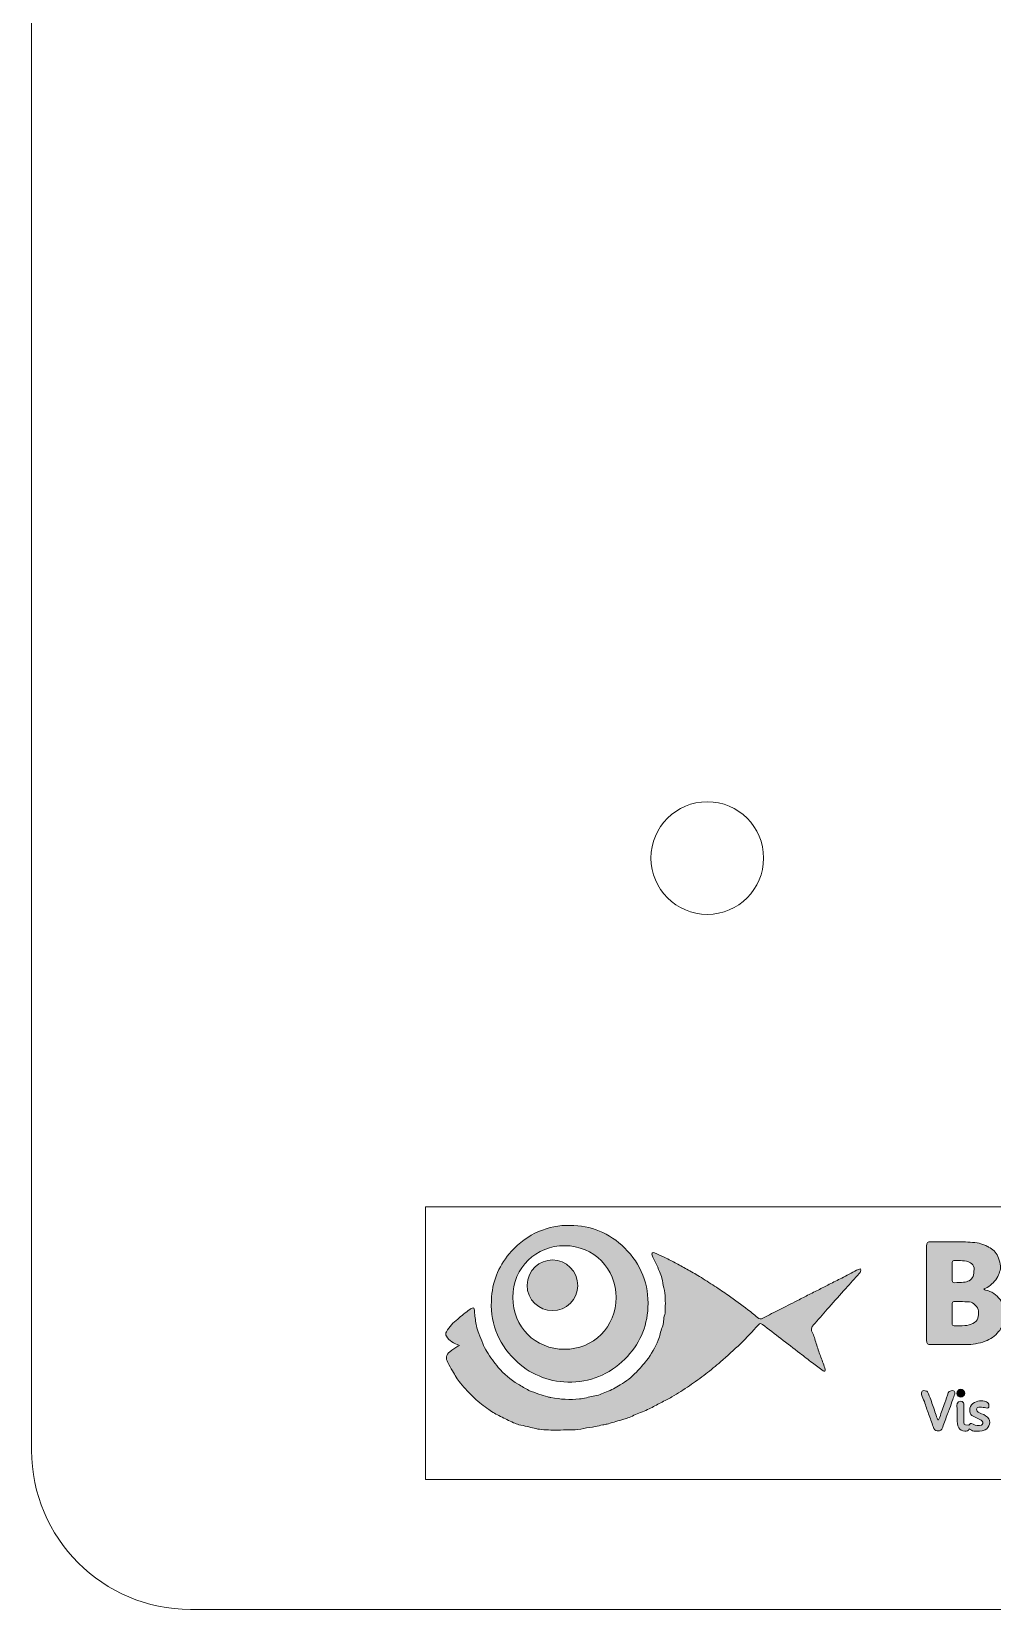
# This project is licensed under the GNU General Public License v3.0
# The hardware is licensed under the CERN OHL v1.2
# Model space of a CAD drawing. Header units: inches. Extents: x 0 to 124, y 0 to 84.
# Drawn here: x 0 to 25.6, y 0 to 42 of the extents above; entities that cross this region are included whole.
import ezdxf

# ---------------------------------------------------------------- set-up
doc = ezdxf.new("R2010")
doc.units = ezdxf.units.IN
doc.header["$MEASUREMENT"] = 0
doc.layers.add('Back', color=7, linetype='Continuous')

# ---------------------------------------------------------------- blocks, each defined once
blk = doc.blocks.new('block 5')
at = {"layer": 'Back', "true_color": 0xffffff}
h = blk.add_hatch(color=7, dxfattribs=at)
h.dxf.hatch_style = 2
edge = h.paths.add_edge_path()
edge.add_spline(control_points=[(14.339, 10.224), (14.906, 10.221), (15.395, 10.02), (15.797, 9.623), (16.237, 9.189), (16.451, 8.653), (16.421, 8.037), (16.396, 7.505), (16.186, 7.042), (15.804, 6.664), (15.384, 6.249), (14.873, 6.04), (14.285, 6.053), (13.739, 6.065), (13.258, 6.269), (12.87, 6.655), (12.411, 7.113), (12.204, 7.674), (12.255, 8.322), (12.29, 8.784), (12.471, 9.19), (12.783, 9.533), (13.208, 10.001), (13.774, 10.235), (14.339, 10.224)], knot_values=[0, 0, 0, 0, 1, 1, 1, 2, 2, 2, 3, 3, 3, 4, 4, 4, 5, 5, 5, 6, 6, 6, 7, 7, 7, 8, 8, 8, 8], degree=3, periodic=1)
edge = h.paths.add_edge_path()
edge.add_spline(control_points=[(15.575, 8.304), (15.567, 9.068), (14.985, 9.678), (14.2, 9.682), (13.452, 9.685), (12.821, 9.111), (12.821, 8.305), (12.822, 7.517), (13.417, 6.927), (14.196, 6.925), (14.966, 6.924), (15.569, 7.52), (15.575, 8.304)], knot_values=[0, 0, 0, 0, 1, 1, 1, 2, 2, 2, 3, 3, 3, 4, 4, 4, 4], degree=3, periodic=1)
h = blk.add_hatch(color=7, dxfattribs=at)
h.dxf.hatch_style = 2
edge = h.paths.add_edge_path()
edge.add_spline(control_points=[(25.371, 8.53), (25.392, 8.515), (25.401, 8.504), (25.413, 8.502), (25.577, 8.471), (25.7, 8.375), (25.799, 8.25), (25.888, 8.136), (25.922, 8.003), (25.919, 7.855), (25.917, 7.745), (25.893, 7.643), (25.856, 7.544), (25.836, 7.49), (25.8, 7.439), (25.761, 7.395), (25.662, 7.28), (25.545, 7.189), (25.399, 7.137), (25.235, 7.079), (25.067, 7.049), (24.893, 7.051), (24.582, 7.054), (24.272, 7.051), (23.962, 7.051), (23.861, 7.051), (23.844, 7.067), (23.844, 7.167), (23.844, 8.002), (23.844, 8.837), (23.844, 9.672), (23.844, 9.772), (23.859, 9.786), (23.957, 9.786), (24.204, 9.786), (24.451, 9.789), (24.697, 9.785), (24.862, 9.783), (25.027, 9.777), (25.19, 9.761), (25.258, 9.755), (25.324, 9.721), (25.39, 9.697), (25.426, 9.683), (25.461, 9.663), (25.496, 9.646), (25.606, 9.592), (25.688, 9.506), (25.741, 9.398), (25.773, 9.332), (25.789, 9.259), (25.804, 9.187), (25.828, 9.073), (25.788, 8.969), (25.741, 8.866), (25.681, 8.733), (25.573, 8.649), (25.457, 8.57), (25.434, 8.555), (25.407, 8.547), (25.371, 8.53)], knot_values=[0, 0, 0, 0, 1, 1, 1, 2, 2, 2, 3, 3, 3, 4, 4, 4, 5, 5, 5, 6, 6, 6, 7, 7, 7, 8, 8, 8, 9, 9, 9, 10, 10, 10, 11, 11, 11, 12, 12, 12, 13, 13, 13, 14, 14, 14, 15, 15, 15, 16, 16, 16, 17, 17, 17, 18, 18, 18, 19, 19, 19, 20, 20, 20, 20], degree=3, periodic=1)
edge = h.paths.add_edge_path()
edge.add_spline(control_points=[(24.735, 8.199), (24.735, 8.198), (24.735, 8.196), (24.734, 8.195), (24.678, 8.195), (24.622, 8.194), (24.566, 8.195), (24.53, 8.195), (24.521, 8.176), (24.521, 8.142), (24.525, 7.965), (24.53, 7.787), (24.527, 7.61), (24.526, 7.566), (24.532, 7.551), (24.576, 7.552), (24.672, 7.554), (24.769, 7.546), (24.864, 7.555), (24.936, 7.562), (25.012, 7.579), (25.076, 7.612), (25.213, 7.683), (25.24, 7.801), (25.225, 7.944), (25.214, 8.054), (25.09, 8.175), (24.989, 8.184), (24.904, 8.191), (24.819, 8.194), (24.735, 8.199)], knot_values=[0, 0, 0, 0, 1, 1, 1, 2, 2, 2, 3, 3, 3, 4, 4, 4, 5, 5, 5, 6, 6, 6, 7, 7, 7, 8, 8, 8, 9, 9, 9, 10, 10, 10, 10], degree=3, periodic=1)
edge = h.paths.add_edge_path()
edge.add_spline(control_points=[(24.688, 9.287), (24.688, 9.286), (24.688, 9.285), (24.688, 9.284), (24.648, 9.284), (24.608, 9.284), (24.568, 9.284), (24.532, 9.284), (24.522, 9.263), (24.522, 9.232), (24.524, 9.074), (24.525, 8.917), (24.526, 8.76), (24.526, 8.719), (24.54, 8.694), (24.586, 8.697), (24.667, 8.701), (24.748, 8.704), (24.829, 8.709), (24.94, 8.716), (25.035, 8.76), (25.08, 8.865), (25.104, 8.92), (25.099, 8.987), (25.107, 9.049), (25.124, 9.173), (24.99, 9.255), (24.903, 9.272), (24.833, 9.285), (24.76, 9.283), (24.688, 9.287)], knot_values=[0, 0, 0, 0, 1, 1, 1, 2, 2, 2, 3, 3, 3, 4, 4, 4, 5, 5, 5, 6, 6, 6, 7, 7, 7, 8, 8, 8, 9, 9, 9, 10, 10, 10, 10], degree=3, periodic=1)
h = blk.add_hatch(color=7, dxfattribs=at)
h.dxf.hatch_style = 2
edge = h.paths.add_edge_path()
edge.add_spline(control_points=[(22.08, 9.068), (22.102, 9.012), (22.084, 8.979), (22.048, 8.94), (21.925, 8.811), (21.808, 8.675), (21.688, 8.542), (21.54, 8.376), (21.391, 8.212), (21.244, 8.046), (21.12, 7.905), (20.997, 7.763), (20.874, 7.621), (20.863, 7.609), (20.852, 7.598), (20.84, 7.586), (20.759, 7.504), (20.754, 7.447), (20.81, 7.346), (20.835, 7.302), (20.848, 7.25), (20.865, 7.201), (20.901, 7.091), (20.933, 6.98), (20.971, 6.87), (21.007, 6.763), (21.05, 6.658), (21.088, 6.552), (21.108, 6.497), (21.126, 6.441), (21.142, 6.385), (21.145, 6.372), (21.139, 6.348), (21.129, 6.341), (21.121, 6.336), (21.098, 6.343), (21.087, 6.351), (20.991, 6.421), (20.895, 6.49), (20.801, 6.562), (20.689, 6.647), (20.579, 6.735), (20.468, 6.82), (20.3, 6.95), (20.13, 7.079), (19.962, 7.208), (19.8, 7.333), (19.64, 7.461), (19.475, 7.583), (19.418, 7.625), (19.411, 7.625), (19.362, 7.572), (19.203, 7.406), (19.051, 7.234), (18.886, 7.074), (18.714, 6.907), (18.533, 6.749), (18.352, 6.591), (18.224, 6.48), (18.093, 6.372), (17.959, 6.268), (17.818, 6.16), (17.674, 6.055), (17.527, 5.955), (17.374, 5.852), (17.218, 5.753), (17.06, 5.658), (16.964, 5.6), (16.862, 5.554), (16.762, 5.502), (16.658, 5.447), (16.556, 5.389), (16.449, 5.339), (16.332, 5.285), (16.21, 5.238), (16.091, 5.187), (16.034, 5.163), (15.978, 5.135), (15.92, 5.111), (15.874, 5.093), (15.826, 5.076), (15.779, 5.061), (15.709, 5.04), (15.637, 5.023), (15.567, 5.003), (15.5, 4.984), (15.434, 4.961), (15.368, 4.942), (15.328, 4.931), (15.287, 4.925), (15.247, 4.916), (15.238, 4.915), (15.229, 4.917), (15.22, 4.915), (15.152, 4.898), (15.085, 4.878), (15.017, 4.866), (14.915, 4.847), (14.809, 4.841), (14.709, 4.816), (14.505, 4.766), (14.298, 4.782), (14.093, 4.776), (13.922, 4.771), (13.75, 4.773), (13.579, 4.789), (13.452, 4.801), (13.328, 4.841), (13.202, 4.869), (13.129, 4.885), (13.055, 4.899), (12.984, 4.918), (12.935, 4.931), (12.888, 4.95), (12.843, 4.971), (12.724, 5.025), (12.606, 5.078), (12.49, 5.138), (12.384, 5.193), (12.277, 5.249), (12.18, 5.318), (12.049, 5.412), (11.919, 5.511), (11.802, 5.622), (11.668, 5.748), (11.542, 5.884), (11.424, 6.026), (11.343, 6.125), (11.28, 6.239), (11.213, 6.348), (11.168, 6.421), (11.13, 6.498), (11.089, 6.573), (11.029, 6.681), (11.043, 6.78), (11.139, 6.857), (11.209, 6.913), (11.285, 6.96), (11.36, 7.009), (11.372, 7.017), (11.388, 7.019), (11.396, 7.03), (11.25, 7.087), (11.127, 7.144), (11.052, 7.274), (11.028, 7.316), (11.031, 7.353), (11.052, 7.392), (11.125, 7.528), (11.235, 7.632), (11.352, 7.73), (11.457, 7.818), (11.564, 7.904), (11.672, 7.988), (11.697, 8.007), (11.729, 8.019), (11.76, 8.027), (11.768, 8.029), (11.792, 8.007), (11.794, 7.993), (11.8, 7.96), (11.794, 7.924), (11.799, 7.89), (11.815, 7.775), (11.829, 7.659), (11.852, 7.545), (11.866, 7.475), (11.893, 7.408), (11.918, 7.341), (11.949, 7.254), (11.981, 7.167), (12.018, 7.083), (12.051, 7.007), (12.085, 6.93), (12.13, 6.862), (12.226, 6.719), (12.321, 6.573), (12.432, 6.443), (12.583, 6.267), (12.759, 6.116), (12.959, 5.997), (13.055, 5.94), (13.149, 5.88), (13.248, 5.832), (13.333, 5.792), (13.424, 5.764), (13.513, 5.733), (13.592, 5.706), (13.673, 5.682), (13.753, 5.659), (13.78, 5.65), (13.809, 5.646), (13.837, 5.641), (14.089, 5.592), (14.343, 5.575), (14.597, 5.602), (14.72, 5.615), (14.839, 5.658), (14.961, 5.675), (15.087, 5.692), (15.202, 5.744), (15.317, 5.788), (15.444, 5.838), (15.563, 5.91), (15.682, 5.979), (15.842, 6.071), (15.987, 6.186), (16.115, 6.319), (16.21, 6.417), (16.297, 6.523), (16.384, 6.629), (16.517, 6.792), (16.611, 6.979), (16.694, 7.17), (16.74, 7.277), (16.753, 7.399), (16.799, 7.506), (16.847, 7.618), (16.831, 7.737), (16.866, 7.848), (16.882, 7.899), (16.881, 7.955), (16.882, 8.009), (16.885, 8.194), (16.888, 8.378), (16.843, 8.559), (16.822, 8.644), (16.814, 8.732), (16.793, 8.817), (16.778, 8.879), (16.755, 8.94), (16.729, 8.999), (16.664, 9.143), (16.595, 9.284), (16.53, 9.428), (16.522, 9.444), (16.524, 9.475), (16.535, 9.487), (16.546, 9.498), (16.577, 9.501), (16.593, 9.494), (16.674, 9.461), (16.753, 9.424), (16.831, 9.386), (16.935, 9.335), (17.039, 9.283), (17.141, 9.229), (17.247, 9.173), (17.352, 9.116), (17.456, 9.057), (17.568, 8.994), (17.681, 8.933), (17.791, 8.865), (17.928, 8.781), (18.063, 8.692), (18.197, 8.604), (18.319, 8.524), (18.441, 8.445), (18.56, 8.361), (18.737, 8.235), (18.912, 8.106), (19.085, 7.975), (19.184, 7.9), (19.278, 7.819), (19.377, 7.744), (19.393, 7.732), (19.427, 7.728), (19.446, 7.737), (19.517, 7.769), (19.584, 7.81), (19.654, 7.845), (19.73, 7.884), (19.808, 7.919), (19.884, 7.957), (19.954, 7.993), (20.023, 8.031), (20.093, 8.067), (20.172, 8.107), (20.252, 8.145), (20.332, 8.186), (20.433, 8.237), (20.534, 8.29), (20.635, 8.342), (20.74, 8.396), (20.846, 8.448), (20.952, 8.501), (21.052, 8.552), (21.151, 8.604), (21.251, 8.655), (21.361, 8.711), (21.472, 8.764), (21.581, 8.821), (21.714, 8.89), (21.846, 8.963), (21.979, 9.032), (22.008, 9.048), (22.042, 9.055), (22.08, 9.068)], knot_values=[0, 0, 0, 0, 1, 1, 1, 2, 2, 2, 3, 3, 3, 4, 4, 4, 5, 5, 5, 6, 6, 6, 7, 7, 7, 8, 8, 8, 9, 9, 9, 10, 10, 10, 11, 11, 11, 12, 12, 12, 13, 13, 13, 14, 14, 14, 15, 15, 15, 16, 16, 16, 17, 17, 17, 18, 18, 18, 19, 19, 19, 20, 20, 20, 21, 21, 21, 22, 22, 22, 23, 23, 23, 24, 24, 24, 25, 25, 25, 26, 26, 26, 27, 27, 27, 28, 28, 28, 29, 29, 29, 30, 30, 30, 31, 31, 31, 32, 32, 32, 33, 33, 33, 34, 34, 34, 35, 35, 35, 36, 36, 36, 37, 37, 37, 38, 38, 38, 39, 39, 39, 40, 40, 40, 41, 41, 41, 42, 42, 42, 43, 43, 43, 44, 44, 44, 45, 45, 45, 46, 46, 46, 47, 47, 47, 48, 48, 48, 49, 49, 49, 50, 50, 50, 51, 51, 51, 52, 52, 52, 53, 53, 53, 54, 54, 54, 55, 55, 55, 56, 56, 56, 57, 57, 57, 58, 58, 58, 59, 59, 59, 60, 60, 60, 61, 61, 61, 62, 62, 62, 63, 63, 63, 64, 64, 64, 65, 65, 65, 66, 66, 66, 67, 67, 67, 68, 68, 68, 69, 69, 69, 70, 70, 70, 71, 71, 71, 72, 72, 72, 73, 73, 73, 74, 74, 74, 75, 75, 75, 76, 76, 76, 77, 77, 77, 78, 78, 78, 79, 79, 79, 80, 80, 80, 81, 81, 81, 82, 82, 82, 83, 83, 83, 84, 84, 84, 85, 85, 85, 86, 86, 86, 87, 87, 87, 88, 88, 88, 89, 89, 89, 90, 90, 90, 91, 91, 91, 92, 92, 92, 93, 93, 93, 94, 94, 94, 95, 95, 95, 96, 96, 96, 97, 97, 97, 98, 98, 98, 99, 99, 99, 99], degree=3, periodic=1)
h = blk.add_hatch(color=7, dxfattribs=at)
h.dxf.hatch_style = 2
edge = h.paths.add_edge_path()
edge.add_spline(control_points=[(13.869, 7.956), (13.539, 7.933), (13.193, 8.254), (13.201, 8.628), (13.21, 9.032), (13.534, 9.305), (13.878, 9.303), (14.238, 9.301), (14.551, 9.007), (14.551, 8.616), (14.551, 8.276), (14.25, 7.934), (13.869, 7.956)], knot_values=[0, 0, 0, 0, 1, 1, 1, 2, 2, 2, 3, 3, 3, 4, 4, 4, 4], degree=3, periodic=1)
h = blk.add_hatch(color=7, dxfattribs=at)
h.dxf.hatch_style = 2
edge = h.paths.add_edge_path()
edge.add_spline(control_points=[(24.156, 5.044), (24.168, 5.068), (24.181, 5.091), (24.191, 5.116), (24.238, 5.244), (24.284, 5.372), (24.329, 5.501), (24.36, 5.589), (24.388, 5.678), (24.42, 5.766), (24.438, 5.816), (24.543, 5.846), (24.579, 5.809), (24.594, 5.792), (24.597, 5.754), (24.591, 5.729), (24.579, 5.68), (24.558, 5.634), (24.541, 5.587), (24.511, 5.506), (24.483, 5.425), (24.453, 5.344), (24.437, 5.298), (24.417, 5.254), (24.4, 5.209), (24.357, 5.091), (24.313, 4.974), (24.273, 4.855), (24.244, 4.768), (24.221, 4.749), (24.123, 4.752), (24.072, 4.754), (24.04, 4.797), (24.018, 4.866), (23.981, 4.98), (23.938, 5.092), (23.897, 5.204), (23.877, 5.259), (23.856, 5.312), (23.837, 5.366), (23.818, 5.422), (23.803, 5.479), (23.783, 5.535), (23.76, 5.597), (23.729, 5.656), (23.711, 5.719), (23.703, 5.747), (23.707, 5.791), (23.725, 5.811), (23.75, 5.84), (23.856, 5.821), (23.871, 5.788), (23.902, 5.721), (23.928, 5.653), (23.953, 5.584), (23.997, 5.462), (24.039, 5.339), (24.082, 5.217), (24.102, 5.16), (24.12, 5.102), (24.139, 5.044), (24.145, 5.044), (24.15, 5.044), (24.156, 5.044)], knot_values=[0, 0, 0, 0, 1, 1, 1, 2, 2, 2, 3, 3, 3, 4, 4, 4, 5, 5, 5, 6, 6, 6, 7, 7, 7, 8, 8, 8, 9, 9, 9, 10, 10, 10, 11, 11, 11, 12, 12, 12, 13, 13, 13, 14, 14, 14, 15, 15, 15, 16, 16, 16, 17, 17, 17, 18, 18, 18, 19, 19, 19, 20, 20, 20, 21, 21, 21, 21], degree=3, periodic=1)
h = blk.add_hatch(color=7, dxfattribs=at)
h.dxf.hatch_style = 2
edge = h.paths.add_edge_path()
edge.add_spline(control_points=[(24.974, 4.811), (24.958, 4.75), (24.911, 4.737), (24.857, 4.743), (24.791, 4.749), (24.735, 4.775), (24.701, 4.836), (24.662, 4.906), (24.658, 4.982), (24.659, 5.061), (24.661, 5.182), (24.658, 5.304), (24.652, 5.425), (24.648, 5.514), (24.713, 5.569), (24.793, 5.532), (24.815, 5.522), (24.833, 5.48), (24.834, 5.453), (24.838, 5.319), (24.835, 5.184), (24.836, 5.05), (24.836, 4.918), (24.818, 4.925), (24.966, 4.902), (25.003, 4.958), (25.021, 4.961), (25.081, 4.93), (25.153, 4.892), (25.229, 4.887), (25.307, 4.908), (25.338, 4.916), (25.352, 4.984), (25.326, 5.009), (25.307, 5.028), (25.283, 5.042), (25.26, 5.055), (25.191, 5.092), (25.115, 5.119), (25.052, 5.165), (24.971, 5.225), (24.959, 5.394), (25.078, 5.481), (25.187, 5.561), (25.309, 5.569), (25.435, 5.527), (25.482, 5.511), (25.502, 5.476), (25.501, 5.427), (25.499, 5.36), (25.487, 5.352), (25.424, 5.366), (25.373, 5.377), (25.32, 5.381), (25.268, 5.383), (25.228, 5.385), (25.185, 5.385), (25.175, 5.332), (25.168, 5.295), (25.205, 5.249), (25.25, 5.232), (25.327, 5.203), (25.403, 5.176), (25.465, 5.114), (25.574, 5.004), (25.522, 4.848), (25.401, 4.78), (25.301, 4.724), (25.2, 4.743), (25.1, 4.747), (25.058, 4.749), (25.018, 4.787), (24.974, 4.811)], knot_values=[0, 0, 0, 0, 1, 1, 1, 2, 2, 2, 3, 3, 3, 4, 4, 4, 5, 5, 5, 6, 6, 6, 7, 7, 7, 8, 8, 8, 9, 9, 9, 10, 10, 10, 11, 11, 11, 12, 12, 12, 13, 13, 13, 14, 14, 14, 15, 15, 15, 16, 16, 16, 17, 17, 17, 18, 18, 18, 19, 19, 19, 20, 20, 20, 21, 21, 21, 22, 22, 22, 23, 23, 23, 24, 24, 24, 24], degree=3, periodic=1)
h = blk.add_hatch(color=7, dxfattribs=at)
h.dxf.hatch_style = 2
edge = h.paths.add_edge_path()
edge.add_spline(control_points=[(24.857, 5.754), (24.857, 5.703), (24.804, 5.649), (24.754, 5.648), (24.703, 5.647), (24.651, 5.701), (24.65, 5.755), (24.65, 5.808), (24.701, 5.862), (24.752, 5.864), (24.804, 5.865), (24.858, 5.81), (24.857, 5.754)], knot_values=[0, 0, 0, 0, 1, 1, 1, 2, 2, 2, 3, 3, 3, 4, 4, 4, 4], degree=3, periodic=1)
at = {"layer": 'Back', "lineweight": 0}
for points, knots in [([(10.494, 3.462), (10.494, 5.88), (10.494, 8.299), (10.494, 10.717), (20.578, 10.717), (30.662, 10.717), (40.746, 10.717), (40.746, 8.299), (40.746, 5.88), (40.746, 3.462), (30.662, 3.462), (20.578, 3.462), (10.494, 3.462)], [0, 0, 0, 0, 1, 1, 1, 2, 2, 2, 3, 3, 3, 4, 4, 4, 4]), ([(14.339, 10.224), (13.774, 10.235), (13.208, 10.001), (12.783, 9.533), (12.471, 9.19), (12.29, 8.784), (12.255, 8.322), (12.204, 7.674), (12.411, 7.113), (12.87, 6.655), (13.258, 6.269), (13.739, 6.065), (14.285, 6.053), (14.873, 6.04), (15.384, 6.249), (15.804, 6.664), (16.186, 7.042), (16.396, 7.505), (16.421, 8.037), (16.451, 8.653), (16.237, 9.189), (15.797, 9.623), (15.395, 10.02), (14.906, 10.221), (14.339, 10.224)], [0, 0, 0, 0, 1, 1, 1, 2, 2, 2, 3, 3, 3, 4, 4, 4, 5, 5, 5, 6, 6, 6, 7, 7, 7, 8, 8, 8, 8]), ([(14.339, 10.224), (14.906, 10.221), (15.395, 10.02), (15.797, 9.623), (16.237, 9.189), (16.451, 8.653), (16.421, 8.037), (16.396, 7.505), (16.186, 7.042), (15.804, 6.664), (15.384, 6.249), (14.873, 6.04), (14.285, 6.053), (13.739, 6.065), (13.258, 6.269), (12.87, 6.655), (12.411, 7.113), (12.204, 7.674), (12.255, 8.322), (12.29, 8.784), (12.471, 9.19), (12.783, 9.533), (13.208, 10.001), (13.774, 10.235), (14.339, 10.224)], [0, 0, 0, 0, 1, 1, 1, 2, 2, 2, 3, 3, 3, 4, 4, 4, 5, 5, 5, 6, 6, 6, 7, 7, 7, 8, 8, 8, 8]), ([(15.575, 8.304), (15.567, 9.068), (14.985, 9.678), (14.2, 9.682), (13.452, 9.685), (12.821, 9.111), (12.821, 8.305), (12.822, 7.517), (13.417, 6.927), (14.196, 6.925), (14.966, 6.924), (15.569, 7.52), (15.575, 8.304)], [0, 0, 0, 0, 1, 1, 1, 2, 2, 2, 3, 3, 3, 4, 4, 4, 4]), ([(15.575, 8.304), (15.569, 7.52), (14.966, 6.924), (14.196, 6.925), (13.417, 6.927), (12.822, 7.517), (12.821, 8.305), (12.821, 9.111), (13.452, 9.685), (14.2, 9.682), (14.985, 9.678), (15.567, 9.068), (15.575, 8.304)], [0, 0, 0, 0, 1, 1, 1, 2, 2, 2, 3, 3, 3, 4, 4, 4, 4]), ([(25.371, 8.53), (25.407, 8.547), (25.434, 8.555), (25.457, 8.57), (25.573, 8.649), (25.681, 8.733), (25.741, 8.866), (25.788, 8.969), (25.828, 9.073), (25.804, 9.187), (25.789, 9.259), (25.773, 9.332), (25.741, 9.398), (25.688, 9.506), (25.606, 9.592), (25.496, 9.646), (25.461, 9.663), (25.426, 9.683), (25.39, 9.697), (25.324, 9.721), (25.258, 9.755), (25.19, 9.761), (25.027, 9.777), (24.862, 9.783), (24.697, 9.785), (24.451, 9.789), (24.204, 9.786), (23.957, 9.786), (23.859, 9.786), (23.844, 9.772), (23.844, 9.672), (23.844, 8.837), (23.844, 8.002), (23.844, 7.167), (23.844, 7.067), (23.861, 7.051), (23.962, 7.051), (24.272, 7.051), (24.582, 7.054), (24.893, 7.051), (25.067, 7.049), (25.235, 7.079), (25.399, 7.137), (25.545, 7.189), (25.662, 7.28), (25.761, 7.395), (25.8, 7.439), (25.836, 7.49), (25.856, 7.544), (25.893, 7.643), (25.917, 7.745), (25.919, 7.855), (25.922, 8.003), (25.888, 8.136), (25.799, 8.25), (25.7, 8.375), (25.577, 8.471), (25.413, 8.502), (25.401, 8.504), (25.392, 8.515), (25.371, 8.53)], [0, 0, 0, 0, 1, 1, 1, 2, 2, 2, 3, 3, 3, 4, 4, 4, 5, 5, 5, 6, 6, 6, 7, 7, 7, 8, 8, 8, 9, 9, 9, 10, 10, 10, 11, 11, 11, 12, 12, 12, 13, 13, 13, 14, 14, 14, 15, 15, 15, 16, 16, 16, 17, 17, 17, 18, 18, 18, 19, 19, 19, 20, 20, 20, 20]), ([(25.371, 8.53), (25.392, 8.515), (25.401, 8.504), (25.413, 8.502), (25.577, 8.471), (25.7, 8.375), (25.799, 8.25), (25.888, 8.136), (25.922, 8.003), (25.919, 7.855), (25.917, 7.745), (25.893, 7.643), (25.856, 7.544), (25.836, 7.49), (25.8, 7.439), (25.761, 7.395), (25.662, 7.28), (25.545, 7.189), (25.399, 7.137), (25.235, 7.079), (25.067, 7.049), (24.893, 7.051), (24.582, 7.054), (24.272, 7.051), (23.962, 7.051), (23.861, 7.051), (23.844, 7.067), (23.844, 7.167), (23.844, 8.002), (23.844, 8.837), (23.844, 9.672), (23.844, 9.772), (23.859, 9.786), (23.957, 9.786), (24.204, 9.786), (24.451, 9.789), (24.697, 9.785), (24.862, 9.783), (25.027, 9.777), (25.19, 9.761), (25.258, 9.755), (25.324, 9.721), (25.39, 9.697), (25.426, 9.683), (25.461, 9.663), (25.496, 9.646), (25.606, 9.592), (25.688, 9.506), (25.741, 9.398), (25.773, 9.332), (25.789, 9.259), (25.804, 9.187), (25.828, 9.073), (25.788, 8.969), (25.741, 8.866), (25.681, 8.733), (25.573, 8.649), (25.457, 8.57), (25.434, 8.555), (25.407, 8.547), (25.371, 8.53)], [0, 0, 0, 0, 1, 1, 1, 2, 2, 2, 3, 3, 3, 4, 4, 4, 5, 5, 5, 6, 6, 6, 7, 7, 7, 8, 8, 8, 9, 9, 9, 10, 10, 10, 11, 11, 11, 12, 12, 12, 13, 13, 13, 14, 14, 14, 15, 15, 15, 16, 16, 16, 17, 17, 17, 18, 18, 18, 19, 19, 19, 20, 20, 20, 20]), ([(22.08, 9.068), (22.042, 9.055), (22.008, 9.048), (21.979, 9.032), (21.846, 8.963), (21.714, 8.89), (21.581, 8.821), (21.472, 8.764), (21.361, 8.711), (21.251, 8.655), (21.151, 8.604), (21.052, 8.552), (20.952, 8.501), (20.846, 8.448), (20.74, 8.396), (20.635, 8.342), (20.534, 8.29), (20.433, 8.237), (20.332, 8.186), (20.252, 8.145), (20.172, 8.107), (20.093, 8.067), (20.023, 8.031), (19.954, 7.993), (19.884, 7.957), (19.808, 7.919), (19.73, 7.884), (19.654, 7.845), (19.584, 7.81), (19.517, 7.769), (19.446, 7.737), (19.427, 7.728), (19.393, 7.732), (19.377, 7.744), (19.278, 7.819), (19.184, 7.9), (19.085, 7.975), (18.912, 8.106), (18.737, 8.235), (18.56, 8.361), (18.441, 8.445), (18.319, 8.524), (18.197, 8.604), (18.063, 8.692), (17.928, 8.781), (17.791, 8.865), (17.681, 8.933), (17.568, 8.994), (17.456, 9.057), (17.352, 9.116), (17.247, 9.173), (17.141, 9.229), (17.039, 9.283), (16.935, 9.335), (16.831, 9.386), (16.753, 9.424), (16.674, 9.461), (16.593, 9.494), (16.577, 9.501), (16.546, 9.498), (16.535, 9.487), (16.524, 9.475), (16.522, 9.444), (16.53, 9.428), (16.595, 9.284), (16.664, 9.143), (16.729, 8.999), (16.755, 8.94), (16.778, 8.879), (16.793, 8.817), (16.814, 8.732), (16.822, 8.644), (16.843, 8.559), (16.888, 8.378), (16.885, 8.194), (16.882, 8.009), (16.881, 7.955), (16.882, 7.899), (16.866, 7.848), (16.831, 7.737), (16.847, 7.618), (16.799, 7.506), (16.753, 7.399), (16.74, 7.277), (16.694, 7.17), (16.611, 6.979), (16.517, 6.792), (16.384, 6.629), (16.297, 6.523), (16.21, 6.417), (16.115, 6.319), (15.987, 6.186), (15.842, 6.071), (15.682, 5.979), (15.563, 5.91), (15.444, 5.838), (15.317, 5.788), (15.202, 5.744), (15.087, 5.692), (14.961, 5.675), (14.839, 5.658), (14.72, 5.615), (14.597, 5.602), (14.343, 5.575), (14.089, 5.592), (13.837, 5.641), (13.809, 5.646), (13.78, 5.65), (13.753, 5.659), (13.673, 5.682), (13.592, 5.706), (13.513, 5.733), (13.424, 5.764), (13.333, 5.792), (13.248, 5.832), (13.149, 5.88), (13.055, 5.94), (12.959, 5.997), (12.759, 6.116), (12.583, 6.267), (12.432, 6.443), (12.321, 6.573), (12.226, 6.719), (12.13, 6.862), (12.085, 6.93), (12.051, 7.007), (12.018, 7.083), (11.981, 7.167), (11.949, 7.254), (11.918, 7.341), (11.893, 7.408), (11.866, 7.475), (11.852, 7.545), (11.829, 7.659), (11.815, 7.775), (11.799, 7.89), (11.794, 7.924), (11.8, 7.96), (11.794, 7.993), (11.792, 8.007), (11.768, 8.029), (11.76, 8.027), (11.729, 8.019), (11.697, 8.007), (11.672, 7.988), (11.564, 7.904), (11.457, 7.818), (11.352, 7.73), (11.235, 7.632), (11.125, 7.528), (11.052, 7.392), (11.031, 7.353), (11.028, 7.316), (11.052, 7.274), (11.127, 7.144), (11.25, 7.087), (11.396, 7.03), (11.388, 7.019), (11.372, 7.017), (11.36, 7.009), (11.285, 6.96), (11.209, 6.913), (11.139, 6.857), (11.043, 6.78), (11.029, 6.681), (11.089, 6.573), (11.13, 6.498), (11.168, 6.421), (11.213, 6.348), (11.28, 6.239), (11.343, 6.125), (11.424, 6.026), (11.542, 5.884), (11.668, 5.748), (11.802, 5.622), (11.919, 5.511), (12.049, 5.412), (12.18, 5.318), (12.277, 5.249), (12.384, 5.193), (12.49, 5.138), (12.606, 5.078), (12.724, 5.025), (12.843, 4.971), (12.888, 4.95), (12.935, 4.931), (12.984, 4.918), (13.055, 4.899), (13.129, 4.885), (13.202, 4.869), (13.328, 4.841), (13.452, 4.801), (13.579, 4.789), (13.75, 4.773), (13.922, 4.771), (14.093, 4.776), (14.298, 4.782), (14.505, 4.766), (14.709, 4.816), (14.809, 4.841), (14.915, 4.847), (15.017, 4.866), (15.085, 4.878), (15.152, 4.898), (15.22, 4.915), (15.229, 4.917), (15.238, 4.915), (15.247, 4.916), (15.287, 4.925), (15.328, 4.931), (15.368, 4.942), (15.434, 4.961), (15.5, 4.984), (15.567, 5.003), (15.637, 5.023), (15.709, 5.04), (15.779, 5.061), (15.826, 5.076), (15.874, 5.093), (15.92, 5.111), (15.978, 5.135), (16.034, 5.163), (16.091, 5.187), (16.21, 5.238), (16.332, 5.285), (16.449, 5.339), (16.556, 5.389), (16.658, 5.447), (16.762, 5.502), (16.862, 5.554), (16.964, 5.6), (17.06, 5.658), (17.218, 5.753), (17.374, 5.852), (17.527, 5.955), (17.674, 6.055), (17.818, 6.16), (17.959, 6.268), (18.093, 6.372), (18.224, 6.48), (18.352, 6.591), (18.533, 6.749), (18.714, 6.907), (18.886, 7.074), (19.051, 7.234), (19.203, 7.406), (19.362, 7.572), (19.411, 7.625), (19.418, 7.625), (19.475, 7.583), (19.64, 7.461), (19.8, 7.333), (19.962, 7.208), (20.13, 7.079), (20.3, 6.95), (20.468, 6.82), (20.579, 6.735), (20.689, 6.647), (20.801, 6.562), (20.895, 6.49), (20.991, 6.421), (21.087, 6.351), (21.098, 6.343), (21.121, 6.336), (21.129, 6.341), (21.139, 6.348), (21.145, 6.372), (21.142, 6.385), (21.126, 6.441), (21.108, 6.497), (21.088, 6.552), (21.05, 6.658), (21.007, 6.763), (20.971, 6.87), (20.933, 6.98), (20.901, 7.091), (20.865, 7.201), (20.848, 7.25), (20.835, 7.302), (20.81, 7.346), (20.754, 7.447), (20.759, 7.504), (20.84, 7.586), (20.852, 7.598), (20.863, 7.609), (20.874, 7.621), (20.997, 7.763), (21.12, 7.905), (21.244, 8.046), (21.391, 8.212), (21.54, 8.376), (21.688, 8.542), (21.808, 8.675), (21.925, 8.811), (22.048, 8.94), (22.084, 8.979), (22.102, 9.012), (22.08, 9.068)], [0, 0, 0, 0, 1, 1, 1, 2, 2, 2, 3, 3, 3, 4, 4, 4, 5, 5, 5, 6, 6, 6, 7, 7, 7, 8, 8, 8, 9, 9, 9, 10, 10, 10, 11, 11, 11, 12, 12, 12, 13, 13, 13, 14, 14, 14, 15, 15, 15, 16, 16, 16, 17, 17, 17, 18, 18, 18, 19, 19, 19, 20, 20, 20, 21, 21, 21, 22, 22, 22, 23, 23, 23, 24, 24, 24, 25, 25, 25, 26, 26, 26, 27, 27, 27, 28, 28, 28, 29, 29, 29, 30, 30, 30, 31, 31, 31, 32, 32, 32, 33, 33, 33, 34, 34, 34, 35, 35, 35, 36, 36, 36, 37, 37, 37, 38, 38, 38, 39, 39, 39, 40, 40, 40, 41, 41, 41, 42, 42, 42, 43, 43, 43, 44, 44, 44, 45, 45, 45, 46, 46, 46, 47, 47, 47, 48, 48, 48, 49, 49, 49, 50, 50, 50, 51, 51, 51, 52, 52, 52, 53, 53, 53, 54, 54, 54, 55, 55, 55, 56, 56, 56, 57, 57, 57, 58, 58, 58, 59, 59, 59, 60, 60, 60, 61, 61, 61, 62, 62, 62, 63, 63, 63, 64, 64, 64, 65, 65, 65, 66, 66, 66, 67, 67, 67, 68, 68, 68, 69, 69, 69, 70, 70, 70, 71, 71, 71, 72, 72, 72, 73, 73, 73, 74, 74, 74, 75, 75, 75, 76, 76, 76, 77, 77, 77, 78, 78, 78, 79, 79, 79, 80, 80, 80, 81, 81, 81, 82, 82, 82, 83, 83, 83, 84, 84, 84, 85, 85, 85, 86, 86, 86, 87, 87, 87, 88, 88, 88, 89, 89, 89, 90, 90, 90, 91, 91, 91, 92, 92, 92, 93, 93, 93, 94, 94, 94, 95, 95, 95, 96, 96, 96, 97, 97, 97, 98, 98, 98, 99, 99, 99, 99]), ([(22.08, 9.068), (22.102, 9.012), (22.084, 8.979), (22.048, 8.94), (21.925, 8.811), (21.808, 8.675), (21.688, 8.542), (21.54, 8.376), (21.391, 8.212), (21.244, 8.046), (21.12, 7.905), (20.997, 7.763), (20.874, 7.621), (20.863, 7.609), (20.852, 7.598), (20.84, 7.586), (20.759, 7.504), (20.754, 7.447), (20.81, 7.346), (20.835, 7.302), (20.848, 7.25), (20.865, 7.201), (20.901, 7.091), (20.933, 6.98), (20.971, 6.87), (21.007, 6.763), (21.05, 6.658), (21.088, 6.552), (21.108, 6.497), (21.126, 6.441), (21.142, 6.385), (21.145, 6.372), (21.139, 6.348), (21.129, 6.341), (21.121, 6.336), (21.098, 6.343), (21.087, 6.351), (20.991, 6.421), (20.895, 6.49), (20.801, 6.562), (20.689, 6.647), (20.579, 6.735), (20.468, 6.82), (20.3, 6.95), (20.13, 7.079), (19.962, 7.208), (19.8, 7.333), (19.64, 7.461), (19.475, 7.583), (19.418, 7.625), (19.411, 7.625), (19.362, 7.572), (19.203, 7.406), (19.051, 7.234), (18.886, 7.074), (18.714, 6.907), (18.533, 6.749), (18.352, 6.591), (18.224, 6.48), (18.093, 6.372), (17.959, 6.268), (17.818, 6.16), (17.674, 6.055), (17.527, 5.955), (17.374, 5.852), (17.218, 5.753), (17.06, 5.658), (16.964, 5.6), (16.862, 5.554), (16.762, 5.502), (16.658, 5.447), (16.556, 5.389), (16.449, 5.339), (16.332, 5.285), (16.21, 5.238), (16.091, 5.187), (16.034, 5.163), (15.978, 5.135), (15.92, 5.111), (15.874, 5.093), (15.826, 5.076), (15.779, 5.061), (15.709, 5.04), (15.637, 5.023), (15.567, 5.003), (15.5, 4.984), (15.434, 4.961), (15.368, 4.942), (15.328, 4.931), (15.287, 4.925), (15.247, 4.916), (15.238, 4.915), (15.229, 4.917), (15.22, 4.915), (15.152, 4.898), (15.085, 4.878), (15.017, 4.866), (14.915, 4.847), (14.809, 4.841), (14.709, 4.816), (14.505, 4.766), (14.298, 4.782), (14.093, 4.776), (13.922, 4.771), (13.75, 4.773), (13.579, 4.789), (13.452, 4.801), (13.328, 4.841), (13.202, 4.869), (13.129, 4.885), (13.055, 4.899), (12.984, 4.918), (12.935, 4.931), (12.888, 4.95), (12.843, 4.971), (12.724, 5.025), (12.606, 5.078), (12.49, 5.138), (12.384, 5.193), (12.277, 5.249), (12.18, 5.318), (12.049, 5.412), (11.919, 5.511), (11.802, 5.622), (11.668, 5.748), (11.542, 5.884), (11.424, 6.026), (11.343, 6.125), (11.28, 6.239), (11.213, 6.348), (11.168, 6.421), (11.13, 6.498), (11.089, 6.573), (11.029, 6.681), (11.043, 6.78), (11.139, 6.857), (11.209, 6.913), (11.285, 6.96), (11.36, 7.009), (11.372, 7.017), (11.388, 7.019), (11.396, 7.03), (11.25, 7.087), (11.127, 7.144), (11.052, 7.274), (11.028, 7.316), (11.031, 7.353), (11.052, 7.392), (11.125, 7.528), (11.235, 7.632), (11.352, 7.73), (11.457, 7.818), (11.564, 7.904), (11.672, 7.988), (11.697, 8.007), (11.729, 8.019), (11.76, 8.027), (11.768, 8.029), (11.792, 8.007), (11.794, 7.993), (11.8, 7.96), (11.794, 7.924), (11.799, 7.89), (11.815, 7.775), (11.829, 7.659), (11.852, 7.545), (11.866, 7.475), (11.893, 7.408), (11.918, 7.341), (11.949, 7.254), (11.981, 7.167), (12.018, 7.083), (12.051, 7.007), (12.085, 6.93), (12.13, 6.862), (12.226, 6.719), (12.321, 6.573), (12.432, 6.443), (12.583, 6.267), (12.759, 6.116), (12.959, 5.997), (13.055, 5.94), (13.149, 5.88), (13.248, 5.832), (13.333, 5.792), (13.424, 5.764), (13.513, 5.733), (13.592, 5.706), (13.673, 5.682), (13.753, 5.659), (13.78, 5.65), (13.809, 5.646), (13.837, 5.641), (14.089, 5.592), (14.343, 5.575), (14.597, 5.602), (14.72, 5.615), (14.839, 5.658), (14.961, 5.675), (15.087, 5.692), (15.202, 5.744), (15.317, 5.788), (15.444, 5.838), (15.563, 5.91), (15.682, 5.979), (15.842, 6.071), (15.987, 6.186), (16.115, 6.319), (16.21, 6.417), (16.297, 6.523), (16.384, 6.629), (16.517, 6.792), (16.611, 6.979), (16.694, 7.17), (16.74, 7.277), (16.753, 7.399), (16.799, 7.506), (16.847, 7.618), (16.831, 7.737), (16.866, 7.848), (16.882, 7.899), (16.881, 7.955), (16.882, 8.009), (16.885, 8.194), (16.888, 8.378), (16.843, 8.559), (16.822, 8.644), (16.814, 8.732), (16.793, 8.817), (16.778, 8.879), (16.755, 8.94), (16.729, 8.999), (16.664, 9.143), (16.595, 9.284), (16.53, 9.428), (16.522, 9.444), (16.524, 9.475), (16.535, 9.487), (16.546, 9.498), (16.577, 9.501), (16.593, 9.494), (16.674, 9.461), (16.753, 9.424), (16.831, 9.386), (16.935, 9.335), (17.039, 9.283), (17.141, 9.229), (17.247, 9.173), (17.352, 9.116), (17.456, 9.057), (17.568, 8.994), (17.681, 8.933), (17.791, 8.865), (17.928, 8.781), (18.063, 8.692), (18.197, 8.604), (18.319, 8.524), (18.441, 8.445), (18.56, 8.361), (18.737, 8.235), (18.912, 8.106), (19.085, 7.975), (19.184, 7.9), (19.278, 7.819), (19.377, 7.744), (19.393, 7.732), (19.427, 7.728), (19.446, 7.737), (19.517, 7.769), (19.584, 7.81), (19.654, 7.845), (19.73, 7.884), (19.808, 7.919), (19.884, 7.957), (19.954, 7.993), (20.023, 8.031), (20.093, 8.067), (20.172, 8.107), (20.252, 8.145), (20.332, 8.186), (20.433, 8.237), (20.534, 8.29), (20.635, 8.342), (20.74, 8.396), (20.846, 8.448), (20.952, 8.501), (21.052, 8.552), (21.151, 8.604), (21.251, 8.655), (21.361, 8.711), (21.472, 8.764), (21.581, 8.821), (21.714, 8.89), (21.846, 8.963), (21.979, 9.032), (22.008, 9.048), (22.042, 9.055), (22.08, 9.068)], [0, 0, 0, 0, 1, 1, 1, 2, 2, 2, 3, 3, 3, 4, 4, 4, 5, 5, 5, 6, 6, 6, 7, 7, 7, 8, 8, 8, 9, 9, 9, 10, 10, 10, 11, 11, 11, 12, 12, 12, 13, 13, 13, 14, 14, 14, 15, 15, 15, 16, 16, 16, 17, 17, 17, 18, 18, 18, 19, 19, 19, 20, 20, 20, 21, 21, 21, 22, 22, 22, 23, 23, 23, 24, 24, 24, 25, 25, 25, 26, 26, 26, 27, 27, 27, 28, 28, 28, 29, 29, 29, 30, 30, 30, 31, 31, 31, 32, 32, 32, 33, 33, 33, 34, 34, 34, 35, 35, 35, 36, 36, 36, 37, 37, 37, 38, 38, 38, 39, 39, 39, 40, 40, 40, 41, 41, 41, 42, 42, 42, 43, 43, 43, 44, 44, 44, 45, 45, 45, 46, 46, 46, 47, 47, 47, 48, 48, 48, 49, 49, 49, 50, 50, 50, 51, 51, 51, 52, 52, 52, 53, 53, 53, 54, 54, 54, 55, 55, 55, 56, 56, 56, 57, 57, 57, 58, 58, 58, 59, 59, 59, 60, 60, 60, 61, 61, 61, 62, 62, 62, 63, 63, 63, 64, 64, 64, 65, 65, 65, 66, 66, 66, 67, 67, 67, 68, 68, 68, 69, 69, 69, 70, 70, 70, 71, 71, 71, 72, 72, 72, 73, 73, 73, 74, 74, 74, 75, 75, 75, 76, 76, 76, 77, 77, 77, 78, 78, 78, 79, 79, 79, 80, 80, 80, 81, 81, 81, 82, 82, 82, 83, 83, 83, 84, 84, 84, 85, 85, 85, 86, 86, 86, 87, 87, 87, 88, 88, 88, 89, 89, 89, 90, 90, 90, 91, 91, 91, 92, 92, 92, 93, 93, 93, 94, 94, 94, 95, 95, 95, 96, 96, 96, 97, 97, 97, 98, 98, 98, 99, 99, 99, 99]), ([(13.869, 7.956), (14.25, 7.934), (14.551, 8.276), (14.551, 8.616), (14.551, 9.007), (14.238, 9.301), (13.878, 9.303), (13.534, 9.305), (13.21, 9.032), (13.201, 8.628), (13.193, 8.254), (13.539, 7.933), (13.869, 7.956)], [0, 0, 0, 0, 1, 1, 1, 2, 2, 2, 3, 3, 3, 4, 4, 4, 4]), ([(13.869, 7.956), (13.539, 7.933), (13.193, 8.254), (13.201, 8.628), (13.21, 9.032), (13.534, 9.305), (13.878, 9.303), (14.238, 9.301), (14.551, 9.007), (14.551, 8.616), (14.551, 8.276), (14.25, 7.934), (13.869, 7.956)], [0, 0, 0, 0, 1, 1, 1, 2, 2, 2, 3, 3, 3, 4, 4, 4, 4]), ([(24.688, 9.287), (24.688, 9.286), (24.688, 9.285), (24.688, 9.284), (24.648, 9.284), (24.608, 9.284), (24.568, 9.284), (24.532, 9.284), (24.522, 9.263), (24.522, 9.232), (24.524, 9.074), (24.525, 8.917), (24.526, 8.76), (24.526, 8.719), (24.54, 8.694), (24.586, 8.697), (24.667, 8.701), (24.748, 8.704), (24.829, 8.709), (24.94, 8.716), (25.035, 8.76), (25.08, 8.865), (25.104, 8.92), (25.099, 8.987), (25.107, 9.049), (25.124, 9.173), (24.99, 9.255), (24.903, 9.272), (24.833, 9.285), (24.76, 9.283), (24.688, 9.287)], [0, 0, 0, 0, 1, 1, 1, 2, 2, 2, 3, 3, 3, 4, 4, 4, 5, 5, 5, 6, 6, 6, 7, 7, 7, 8, 8, 8, 9, 9, 9, 10, 10, 10, 10]), ([(24.688, 9.287), (24.76, 9.283), (24.833, 9.285), (24.903, 9.272), (24.99, 9.255), (25.124, 9.173), (25.107, 9.049), (25.099, 8.987), (25.104, 8.92), (25.08, 8.865), (25.035, 8.76), (24.94, 8.716), (24.829, 8.709), (24.748, 8.704), (24.667, 8.701), (24.586, 8.697), (24.54, 8.694), (24.526, 8.719), (24.526, 8.76), (24.525, 8.917), (24.524, 9.074), (24.522, 9.232), (24.522, 9.263), (24.532, 9.284), (24.568, 9.284), (24.608, 9.284), (24.648, 9.284), (24.688, 9.284), (24.688, 9.285), (24.688, 9.286), (24.688, 9.287)], [0, 0, 0, 0, 1, 1, 1, 2, 2, 2, 3, 3, 3, 4, 4, 4, 5, 5, 5, 6, 6, 6, 7, 7, 7, 8, 8, 8, 9, 9, 9, 10, 10, 10, 10]), ([(24.735, 8.199), (24.735, 8.198), (24.735, 8.196), (24.734, 8.195), (24.678, 8.195), (24.622, 8.194), (24.566, 8.195), (24.53, 8.195), (24.521, 8.176), (24.521, 8.142), (24.525, 7.965), (24.53, 7.787), (24.527, 7.61), (24.526, 7.566), (24.532, 7.551), (24.576, 7.552), (24.672, 7.554), (24.769, 7.546), (24.864, 7.555), (24.936, 7.562), (25.012, 7.579), (25.076, 7.612), (25.213, 7.683), (25.24, 7.801), (25.225, 7.944), (25.214, 8.054), (25.09, 8.175), (24.989, 8.184), (24.904, 8.191), (24.819, 8.194), (24.735, 8.199)], [0, 0, 0, 0, 1, 1, 1, 2, 2, 2, 3, 3, 3, 4, 4, 4, 5, 5, 5, 6, 6, 6, 7, 7, 7, 8, 8, 8, 9, 9, 9, 10, 10, 10, 10]), ([(24.735, 8.199), (24.819, 8.194), (24.904, 8.191), (24.989, 8.184), (25.09, 8.175), (25.214, 8.054), (25.225, 7.944), (25.24, 7.801), (25.213, 7.683), (25.076, 7.612), (25.012, 7.579), (24.936, 7.562), (24.864, 7.555), (24.769, 7.546), (24.672, 7.554), (24.576, 7.552), (24.532, 7.551), (24.526, 7.566), (24.527, 7.61), (24.53, 7.787), (24.525, 7.965), (24.521, 8.142), (24.521, 8.176), (24.53, 8.195), (24.566, 8.195), (24.622, 8.194), (24.678, 8.195), (24.734, 8.195), (24.735, 8.196), (24.735, 8.198), (24.735, 8.199)], [0, 0, 0, 0, 1, 1, 1, 2, 2, 2, 3, 3, 3, 4, 4, 4, 5, 5, 5, 6, 6, 6, 7, 7, 7, 8, 8, 8, 9, 9, 9, 10, 10, 10, 10]), ([(24.156, 5.044), (24.15, 5.044), (24.145, 5.044), (24.139, 5.044), (24.12, 5.102), (24.102, 5.16), (24.082, 5.217), (24.039, 5.339), (23.997, 5.462), (23.953, 5.584), (23.928, 5.653), (23.902, 5.721), (23.871, 5.788), (23.856, 5.821), (23.75, 5.84), (23.725, 5.811), (23.707, 5.791), (23.703, 5.747), (23.711, 5.719), (23.729, 5.656), (23.76, 5.597), (23.783, 5.535), (23.803, 5.479), (23.818, 5.422), (23.837, 5.366), (23.856, 5.312), (23.877, 5.259), (23.897, 5.204), (23.938, 5.092), (23.981, 4.98), (24.018, 4.866), (24.04, 4.797), (24.072, 4.754), (24.123, 4.752), (24.221, 4.749), (24.244, 4.768), (24.273, 4.855), (24.313, 4.974), (24.357, 5.091), (24.4, 5.209), (24.417, 5.254), (24.437, 5.298), (24.453, 5.344), (24.483, 5.425), (24.511, 5.506), (24.541, 5.587), (24.558, 5.634), (24.579, 5.68), (24.591, 5.729), (24.597, 5.754), (24.594, 5.792), (24.579, 5.809), (24.543, 5.846), (24.438, 5.816), (24.42, 5.766), (24.388, 5.678), (24.36, 5.589), (24.329, 5.501), (24.284, 5.372), (24.238, 5.244), (24.191, 5.116), (24.181, 5.091), (24.168, 5.068), (24.156, 5.044)], [0, 0, 0, 0, 1, 1, 1, 2, 2, 2, 3, 3, 3, 4, 4, 4, 5, 5, 5, 6, 6, 6, 7, 7, 7, 8, 8, 8, 9, 9, 9, 10, 10, 10, 11, 11, 11, 12, 12, 12, 13, 13, 13, 14, 14, 14, 15, 15, 15, 16, 16, 16, 17, 17, 17, 18, 18, 18, 19, 19, 19, 20, 20, 20, 21, 21, 21, 21]), ([(24.156, 5.044), (24.168, 5.068), (24.181, 5.091), (24.191, 5.116), (24.238, 5.244), (24.284, 5.372), (24.329, 5.501), (24.36, 5.589), (24.388, 5.678), (24.42, 5.766), (24.438, 5.816), (24.543, 5.846), (24.579, 5.809), (24.594, 5.792), (24.597, 5.754), (24.591, 5.729), (24.579, 5.68), (24.558, 5.634), (24.541, 5.587), (24.511, 5.506), (24.483, 5.425), (24.453, 5.344), (24.437, 5.298), (24.417, 5.254), (24.4, 5.209), (24.357, 5.091), (24.313, 4.974), (24.273, 4.855), (24.244, 4.768), (24.221, 4.749), (24.123, 4.752), (24.072, 4.754), (24.04, 4.797), (24.018, 4.866), (23.981, 4.98), (23.938, 5.092), (23.897, 5.204), (23.877, 5.259), (23.856, 5.312), (23.837, 5.366), (23.818, 5.422), (23.803, 5.479), (23.783, 5.535), (23.76, 5.597), (23.729, 5.656), (23.711, 5.719), (23.703, 5.747), (23.707, 5.791), (23.725, 5.811), (23.75, 5.84), (23.856, 5.821), (23.871, 5.788), (23.902, 5.721), (23.928, 5.653), (23.953, 5.584), (23.997, 5.462), (24.039, 5.339), (24.082, 5.217), (24.102, 5.16), (24.12, 5.102), (24.139, 5.044), (24.145, 5.044), (24.15, 5.044), (24.156, 5.044)], [0, 0, 0, 0, 1, 1, 1, 2, 2, 2, 3, 3, 3, 4, 4, 4, 5, 5, 5, 6, 6, 6, 7, 7, 7, 8, 8, 8, 9, 9, 9, 10, 10, 10, 11, 11, 11, 12, 12, 12, 13, 13, 13, 14, 14, 14, 15, 15, 15, 16, 16, 16, 17, 17, 17, 18, 18, 18, 19, 19, 19, 20, 20, 20, 21, 21, 21, 21]), ([(24.974, 4.811), (25.018, 4.787), (25.058, 4.749), (25.1, 4.747), (25.2, 4.743), (25.301, 4.724), (25.401, 4.78), (25.522, 4.848), (25.574, 5.004), (25.465, 5.114), (25.403, 5.176), (25.327, 5.203), (25.25, 5.232), (25.205, 5.249), (25.168, 5.295), (25.175, 5.332), (25.185, 5.385), (25.228, 5.385), (25.268, 5.383), (25.32, 5.381), (25.373, 5.377), (25.424, 5.366), (25.487, 5.352), (25.499, 5.36), (25.501, 5.427), (25.502, 5.476), (25.482, 5.511), (25.435, 5.527), (25.309, 5.569), (25.187, 5.561), (25.078, 5.481), (24.959, 5.394), (24.971, 5.225), (25.052, 5.165), (25.115, 5.119), (25.191, 5.092), (25.26, 5.055), (25.283, 5.042), (25.307, 5.028), (25.326, 5.009), (25.352, 4.984), (25.338, 4.916), (25.307, 4.908), (25.229, 4.887), (25.153, 4.892), (25.081, 4.93), (25.021, 4.961), (25.003, 4.958), (24.966, 4.902), (24.818, 4.925), (24.836, 4.918), (24.836, 5.05), (24.835, 5.184), (24.838, 5.319), (24.834, 5.453), (24.833, 5.48), (24.815, 5.522), (24.793, 5.532), (24.713, 5.569), (24.648, 5.514), (24.652, 5.425), (24.658, 5.304), (24.661, 5.182), (24.659, 5.061), (24.658, 4.982), (24.662, 4.906), (24.701, 4.836), (24.735, 4.775), (24.791, 4.749), (24.857, 4.743), (24.911, 4.737), (24.958, 4.75), (24.974, 4.811)], [0, 0, 0, 0, 1, 1, 1, 2, 2, 2, 3, 3, 3, 4, 4, 4, 5, 5, 5, 6, 6, 6, 7, 7, 7, 8, 8, 8, 9, 9, 9, 10, 10, 10, 11, 11, 11, 12, 12, 12, 13, 13, 13, 14, 14, 14, 15, 15, 15, 16, 16, 16, 17, 17, 17, 18, 18, 18, 19, 19, 19, 20, 20, 20, 21, 21, 21, 22, 22, 22, 23, 23, 23, 24, 24, 24, 24]), ([(24.974, 4.811), (24.958, 4.75), (24.911, 4.737), (24.857, 4.743), (24.791, 4.749), (24.735, 4.775), (24.701, 4.836), (24.662, 4.906), (24.658, 4.982), (24.659, 5.061), (24.661, 5.182), (24.658, 5.304), (24.652, 5.425), (24.648, 5.514), (24.713, 5.569), (24.793, 5.532), (24.815, 5.522), (24.833, 5.48), (24.834, 5.453), (24.838, 5.319), (24.835, 5.184), (24.836, 5.05), (24.836, 4.918), (24.818, 4.925), (24.966, 4.902), (25.003, 4.958), (25.021, 4.961), (25.081, 4.93), (25.153, 4.892), (25.229, 4.887), (25.307, 4.908), (25.338, 4.916), (25.352, 4.984), (25.326, 5.009), (25.307, 5.028), (25.283, 5.042), (25.26, 5.055), (25.191, 5.092), (25.115, 5.119), (25.052, 5.165), (24.971, 5.225), (24.959, 5.394), (25.078, 5.481), (25.187, 5.561), (25.309, 5.569), (25.435, 5.527), (25.482, 5.511), (25.502, 5.476), (25.501, 5.427), (25.499, 5.36), (25.487, 5.352), (25.424, 5.366), (25.373, 5.377), (25.32, 5.381), (25.268, 5.383), (25.228, 5.385), (25.185, 5.385), (25.175, 5.332), (25.168, 5.295), (25.205, 5.249), (25.25, 5.232), (25.327, 5.203), (25.403, 5.176), (25.465, 5.114), (25.574, 5.004), (25.522, 4.848), (25.401, 4.78), (25.301, 4.724), (25.2, 4.743), (25.1, 4.747), (25.058, 4.749), (25.018, 4.787), (24.974, 4.811)], [0, 0, 0, 0, 1, 1, 1, 2, 2, 2, 3, 3, 3, 4, 4, 4, 5, 5, 5, 6, 6, 6, 7, 7, 7, 8, 8, 8, 9, 9, 9, 10, 10, 10, 11, 11, 11, 12, 12, 12, 13, 13, 13, 14, 14, 14, 15, 15, 15, 16, 16, 16, 17, 17, 17, 18, 18, 18, 19, 19, 19, 20, 20, 20, 21, 21, 21, 22, 22, 22, 23, 23, 23, 24, 24, 24, 24]), ([(24.857, 5.754), (24.858, 5.81), (24.804, 5.865), (24.752, 5.864), (24.701, 5.862), (24.65, 5.808), (24.65, 5.755), (24.651, 5.701), (24.703, 5.647), (24.754, 5.648), (24.804, 5.649), (24.857, 5.703), (24.857, 5.754)], [0, 0, 0, 0, 1, 1, 1, 2, 2, 2, 3, 3, 3, 4, 4, 4, 4]), ([(24.857, 5.754), (24.857, 5.703), (24.804, 5.649), (24.754, 5.648), (24.703, 5.647), (24.651, 5.701), (24.65, 5.755), (24.65, 5.808), (24.701, 5.862), (24.752, 5.864), (24.804, 5.865), (24.858, 5.81), (24.857, 5.754)], [0, 0, 0, 0, 1, 1, 1, 2, 2, 2, 3, 3, 3, 4, 4, 4, 4])]:
    blk.add_open_spline(points, degree=3, knots=knots, dxfattribs=at)
blk = doc.blocks.new('block 3')
at = {"layer": 'Back'}
blk.add_blockref('block 5', (0, 0), dxfattribs=at)
blk = doc.blocks.new('block 7')
at = {"layer": 'Back', "color": 1, "lineweight": 9, "true_color": 0xff0000}
blk.add_open_spline([(16.5, 20), (16.5, 19.172), (17.172, 18.5), (18, 18.5), (18.828, 18.5), (19.5, 19.172), (19.5, 20), (19.5, 20.828), (18.828, 21.5), (18, 21.5), (17.172, 21.5), (16.5, 20.828), (16.5, 20)], degree=3, knots=[0, 0, 0, 0, 1, 1, 1, 2, 2, 2, 3, 3, 3, 4, 4, 4, 4], dxfattribs=at)
blk = doc.blocks.new('block 6')
at = {"layer": 'Back', "color": 1, "lineweight": 9, "true_color": 0xff0000}
blk.add_open_spline([(4.233, 0), (4.233, 0), (119.767, 0), (119.767, 0), (122.095, 0), (124, 1.905), (124, 4.233), (124, 4.233), (124, 79.767), (124, 79.767), (124, 82.095), (122.095, 84), (119.767, 84), (119.767, 84), (4.233, 84), (4.233, 84), (1.905, 84), (0, 82.095), (0, 79.767), (0, 79.767), (0, 4.233), (0, 4.233), (0, 1.905), (1.905, 0), (4.233, 0)], degree=3, knots=[0, 0, 0, 0, 1, 1, 1, 2, 2, 2, 3, 3, 3, 4, 4, 4, 5, 5, 5, 6, 6, 6, 7, 7, 7, 8, 8, 8, 8], dxfattribs=at)
at = {"layer": 'Back'}
blk.add_blockref('block 7', (0, 0), dxfattribs=at)

msp = doc.modelspace()

# ---------------------------------------------------------------- block references
at = {"layer": 'Back'}
for name in ['block 6', 'block 3']:
    msp.add_blockref(name, (0, 0), dxfattribs=at)

doc.saveas('drawing.dxf')
